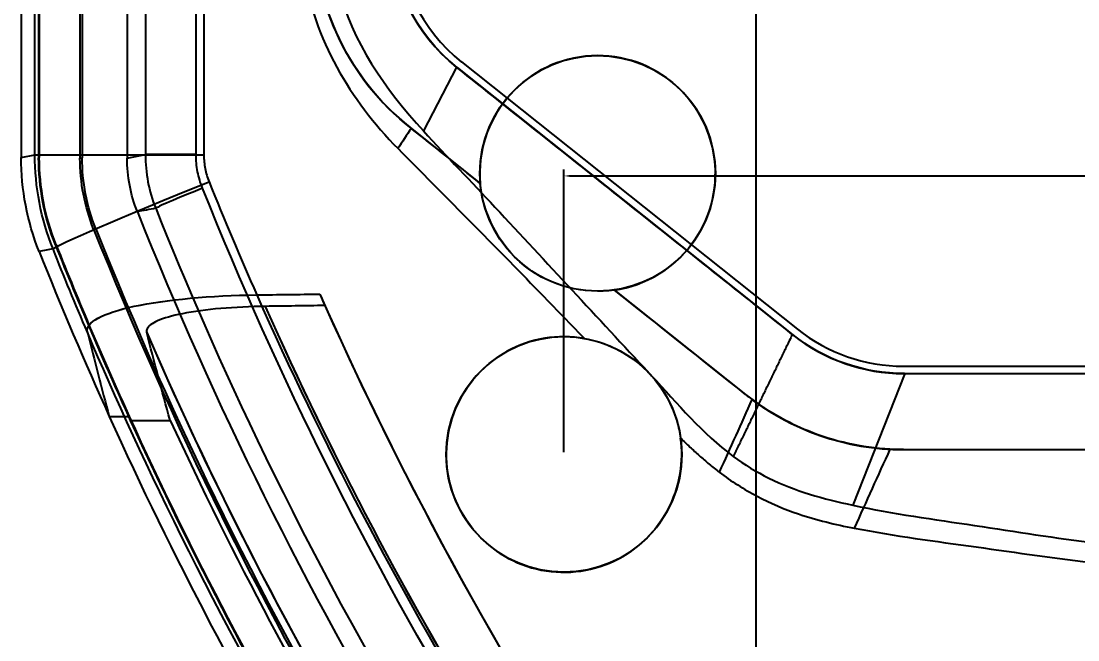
# Model space of a CAD drawing. Header units: inches. Extents: x -850 to 339, y -315 to 884.
# Drawn here: x -50.08 to -20.92, y 112.86 to 129.93 of the extents above; entities that cross this region are included whole.
import ezdxf
from ezdxf.lldxf.tags import DXFTag

# ---------------------------------------------------------------- set-up
doc = ezdxf.new("R2010")
doc.units = ezdxf.units.IN
doc.header["$MEASUREMENT"] = 0
doc.layers.add('SX$17', color=7, linetype='Continuous', true_color=0xffffff)
for name, color, linetype in [('VE001I431$0000000000011', 255, 'Continuous'), ('VE001I433$0000000000011', 255, 'Continuous'), ('VE001I434$0000000000011', 255, 'Continuous'), ('VE001I435$0000000000011', 255, 'Continuous'), ('VE001I436$0000000000011', 255, 'Continuous'), ('VE001I437$0000000000011', 255, 'Continuous'), ('VE001I438$0000000000011', 255, 'Continuous'), ('VE001I450$1000000100011', 255, 'Continuous'), ('VE001I451$1000000100011', 255, 'Continuous'), ('VE001I452$1000000100011', 255, 'Continuous'), ('VE001I453$1000000100011', 255, 'Continuous'), ('VE200I1$1011000101111', 255, 'Continuous'), ('VE200I10$0000000000011', 255, 'Continuous'), ('VE200I1019$0000000000011', 255, 'Continuous'), ('VE200I1020$0000000000011', 255, 'Continuous'), ('VE200I1021$0000000000011', 255, 'Continuous'), ('VE200I1022$0000000000011', 255, 'Continuous'), ('VE200I1037$0000000000011', 255, 'Continuous'), ('VE200I1038$1000000100011', 255, 'Continuous'), ('VE200I1039$0000000000011', 255, 'Continuous'), ('VE200I1040$0000000000011', 255, 'Continuous'), ('VE200I1041$0000000000011', 255, 'Continuous'), ('VE200I1043$0000000000011', 255, 'Continuous'), ('VE200I1044$0000000000011', 255, 'Continuous'), ('VE200I1045$0000000000011', 255, 'Continuous'), ('VE200I1046$0000000000011', 255, 'Continuous'), ('VE200I1054$0000000000011', 255, 'Continuous'), ('VE200I1056$0000000000011', 255, 'Continuous'), ('VE200I1057$0000000000011', 255, 'Continuous'), ('VE200I1075$0000000000111', 255, 'Continuous'), ('VE200I1077$0000000000011', 255, 'Continuous'), ('VE200I1078$0000000000111', 255, 'Continuous'), ('VE200I1079$0000000000111', 255, 'Continuous'), ('VE200I1080$0000000000011', 255, 'Continuous'), ('VE200I1081$0000000000011', 255, 'Continuous'), ('VE200I1082$0000000000011', 255, 'Continuous'), ('VE200I1083$0000000000011', 255, 'Continuous'), ('VE200I1096$1011000101111', 255, 'Continuous'), ('VE200I1098$1011000101111', 255, 'Continuous'), ('VE200I11$0000000000011', 255, 'Continuous'), ('VE200I1103$0000000000011', 255, 'Continuous'), ('VE200I1124$0000000000011', 255, 'Continuous'), ('VE200I1126$0001000000011', 255, 'Continuous'), ('VE200I1127$0011000001111', 255, 'Continuous'), ('VE200I1151$0000000000011', 255, 'Continuous'), ('VE200I1152$0000000000011', 255, 'Continuous'), ('VE200I1153$0000000000011', 255, 'Continuous'), ('VE200I1154$0000000000111', 255, 'Continuous'), ('VE200I1158$0000000000111', 255, 'Continuous'), ('VE200I1159$0000000000011', 255, 'Continuous'), ('VE200I13$1011000101111', 255, 'Continuous'), ('VE200I1322$0000000000011', 255, 'Continuous'), ('VE200I1330$1011000101111', 255, 'Continuous'), ('VE200I1331$0000000000011', 255, 'Continuous'), ('VE200I1332$0011000001111', 255, 'Continuous'), ('VE200I1333$0000000000011', 255, 'Continuous'), ('VE200I1334$0000000000011', 255, 'Continuous'), ('VE200I1337$0000000000011', 255, 'Continuous'), ('VE200I1338$0000000000011', 255, 'Continuous'), ('VE200I1340$0000000000011', 255, 'Continuous'), ('VE200I1341$0000000000011', 255, 'Continuous'), ('VE200I1343$0000000000011', 255, 'Continuous'), ('VE200I14$1011000101111', 255, 'Continuous'), ('VE200I15$1011000101111', 255, 'Continuous'), ('VE200I25$0011000001111', 255, 'Continuous'), ('VE200I26$0011000001111', 255, 'Continuous'), ('VE200I35$0000000000011', 255, 'Continuous'), ('VE200I36$0000000000011', 255, 'Continuous'), ('VE200I458$0000000000011', 255, 'Continuous'), ('VE200I459$0000000000011', 255, 'Continuous'), ('VE200I460$0000000000011', 255, 'Continuous'), ('VE200I469$0000000000011', 255, 'Continuous'), ('VE200I470$0000000000011', 255, 'Continuous'), ('VE200I471$0000000000011', 255, 'Continuous'), ('VE200I472$0000000000011', 255, 'Continuous'), ('VE200I473$0000000000011', 255, 'Continuous'), ('VE200I474$0000000000011', 255, 'Continuous'), ('VE200I49$1011000101111', 255, 'Continuous'), ('VE200I50$1001000100011', 255, 'Continuous'), ('VE200I51$0000000000011', 255, 'Continuous'), ('VE200I510$0000000000011', 255, 'Continuous'), ('VE200I52$0000000000011', 255, 'Continuous'), ('VE200I53$0000000000011', 255, 'Continuous'), ('VE200I544$0000000000011', 255, 'Continuous'), ('VE200I57$0000000000011', 255, 'Continuous'), ('VE200I58$0000000000011', 255, 'Continuous'), ('VE200I586$0000000000011', 255, 'Continuous'), ('VE200I6$0000000000011', 255, 'Continuous'), ('VE200I603$1001000100011', 255, 'Continuous'), ('VE200I604$1011000101111', 255, 'Continuous'), ('VE200I605$1011000101111', 255, 'Continuous'), ('VE200I606$1011000101111', 255, 'Continuous'), ('VE200I607$1010000101111', 255, 'Continuous'), ('VE200I62$1001010100011', 255, 'Continuous'), ('VE200I631$1011000101111', 255, 'Continuous'), ('VE200I635$0000000000011', 255, 'Continuous'), ('VE200I636$0000000000011', 255, 'Continuous'), ('VE200I637$1011000101111', 255, 'Continuous'), ('VE200I638$1011000101111', 255, 'Continuous'), ('VE200I639$1011000101111', 255, 'Continuous'), ('VE200I645$1001000100011', 255, 'Continuous'), ('VE200I648$0011000001111', 255, 'Continuous'), ('VE200I649$0011000001111', 255, 'Continuous'), ('VE200I693$0011000001111', 255, 'Continuous'), ('VE200I697$0000000000011', 255, 'Continuous'), ('VE200I698$0000000000011', 255, 'Continuous'), ('VE200I7$0000000000011', 255, 'Continuous'), ('VE200I704$0011000001111', 255, 'Continuous'), ('VE200I708$0000000000011', 255, 'Continuous'), ('VE200I709$0000000000011', 255, 'Continuous'), ('VE200I784$0000000000011', 255, 'Continuous'), ('VE200I785$0000000000011', 255, 'Continuous'), ('VE200I786$0000000000011', 255, 'Continuous'), ('VE200I811$0000000000011', 255, 'Continuous'), ('VE200I869$0011000001111', 255, 'Continuous'), ('VE200I870$0011000001111', 255, 'Continuous'), ('VE200I872$0000000000011', 255, 'Continuous'), ('VE200I874$0001000000011', 255, 'Continuous'), ('VE200I875$0011000001111', 255, 'Continuous'), ('VE200I921$0000000000011', 255, 'Continuous'), ('VE200I922$0000000000011', 255, 'Continuous'), ('VE200I923$0000000000011', 255, 'Continuous'), ('VE200I924$0000000000011', 255, 'Continuous'), ('VE200I925$0000000000011', 255, 'Continuous'), ('VE200I936$1001000100011', 255, 'Continuous'), ('VE200I937$1011000101111', 255, 'Continuous'), ('VE200I938$1001000100011', 255, 'Continuous'), ('VE200I939$1011000101111', 255, 'Continuous'), ('VE200I970$1000001110011', 255, 'Continuous'), ('VE200I971$1001001110011', 255, 'Continuous'), ('VE200I972$1000000100011', 255, 'Continuous'), ('VE200I973$1000000110011', 255, 'Continuous'), ('VE200I974$1001001110011', 255, 'Continuous'), ('VE200I975$1001000110011', 255, 'Continuous'), ('VE200I976$1001000110011', 255, 'Continuous'), ('VE200I977$1001000110011', 255, 'Continuous'), ('VE200I978$1000000100011', 255, 'Continuous'), ('VE200I979$1000000110011', 255, 'Continuous'), ('VE200I980$1000000100011', 255, 'Continuous'), ('VE200I982$1001000110011', 255, 'Continuous')]:
    doc.layers.add(name, color=color, linetype=linetype)
tags = doc.linetypes.add('HIDDEN', pattern=[0.5, 0.25, -0.25]).pattern_tags.tags
tags[6:7] = [DXFTag(74, 4), DXFTag(75, 0), DXFTag(340, '0'), DXFTag(46, 0.0), DXFTag(50, 0.0), DXFTag(44, 0.0), DXFTag(45, 0.0)]
tags[4:5] = [DXFTag(74, 4), DXFTag(75, 0), DXFTag(340, '0'), DXFTag(46, 0.0), DXFTag(50, 0.0), DXFTag(44, 0.0), DXFTag(45, 0.0)]
doc.dimstyles.get("Standard").update_dxf_attribs({"dimtxt": 5, "dimasz": 0.18, "dimexe": 0.18, "dimexo": 0.0625, "dimgap": 0.09, "dimtad": 0, "dimtih": 1, "dimtoh": 1, "dimzin": 0, "dimdsep": 46, "dimtxsty": 'Standard', "dimcen": 0.09, "dimclrt": 3, "dimadec": 0, "dimazin": 0, "dimtfac": 1, "dimtofl": 0, "dimtmove": 0, "dimatfit": 3, "dimfxl": 0, "dimtolj": 1, "dimtzin": 0, "dimarcsym": 0})

# ---------------------------------------------------------------- blocks, each defined once
blk = doc.blocks.new('*D16')
at = {"color": 0, "lineweight": -2}
for p, q in [((-29.794, 107.707), (-29.794, 140.975)), ((29.794, 107.707), (29.794, 140.975)), ((-29.614, 140.795), (-10.09, 140.795)), ((29.614, 140.795), (10.09, 140.795))]:
    blk.add_line(p, q, dxfattribs=at)
at = {"color": 0}
for points in [[(-29.614, 140.825), (-29.614, 140.765), (-29.794, 140.795)], [(29.614, 140.825), (29.614, 140.765), (29.794, 140.795)]]:
    blk.add_solid(points, dxfattribs=at)
at = {"layer": 'Defpoints', "color": 0}
for p in [(29.794, 140.795), (-29.794, 107.644, 8.6), (29.794, 107.644, 8.6)]:
    blk.add_point(p, dxfattribs=at)
at = {"color": 3, "insert": (0, 140.795), "char_height": 5, "attachment_point": 5}
blk.add_mtext('\\A1;59.59', dxfattribs=at)
blk = doc.blocks.new('*D19')
at = {"color": 0, "lineweight": -2}
for p, q in [((-35.1, 118.039), (-35.1, 125.842)), ((35.1, 118.039), (35.1, 125.842)), ((-34.92, 125.662), (-9.257, 125.662)), ((34.92, 125.662), (9.257, 125.662))]:
    blk.add_line(p, q, dxfattribs=at)
at = {"color": 0}
for points in [[(-34.92, 125.692), (-34.92, 125.632), (-35.1, 125.662)], [(34.92, 125.692), (34.92, 125.632), (35.1, 125.662)]]:
    blk.add_solid(points, dxfattribs=at)
at = {"layer": 'Defpoints', "color": 0}
for p in [(35.1, 125.662), (-35.1, 117.977, 1.3), (35.1, 117.977, 1.3)]:
    blk.add_point(p, dxfattribs=at)
at = {"color": 3, "insert": (0, 125.662), "char_height": 5, "attachment_point": 5}
blk.add_mtext('\\A1;70.20', dxfattribs=at)

msp = doc.modelspace()

# ---------------------------------------------------------------- linework, layer by layer
at = {"layer": 'SX$17', "color": 9, "linetype": 'HIDDEN'}
for p, q in [((-30.922, 125.731, 2.7), (-30.922, 125.731, 11.1)), ((-31.85, 117.977, 1.3), (-31.85, 117.977, 14.941))]:
    msp.add_line(p, q, dxfattribs=at)
at = {"layer": 'VE001I431$0000000000011', "color": 21}
msp.add_arc((-35, 132.484, 13.1), 4.7, 180, 231.5, dxfattribs=at)
at = {"layer": 'VE001I433$0000000000011', "color": 21}
msp.add_line((-37.926, 128.806, 13.1), (-28.655, 121.432, 13.1), dxfattribs=at)
at = {"layer": 'VE001I434$0000000000011', "color": 21}
msp.add_line((-37.926, 128.806, 14.8), (-37.926, 128.806, 13.1), dxfattribs=at)
at = {"layer": 'VE001I435$0000000000011', "color": 21}
msp.add_arc((-25.729, 125.11, 13.1), 4.7, 231.5, 270, dxfattribs=at)
at = {"layer": 'VE001I436$0000000000011', "color": 21}
msp.add_line((-28.655, 121.432, 14.8), (-28.655, 121.432, 13.1), dxfattribs=at)
at = {"layer": 'VE001I437$0000000000011', "color": 21}
msp.add_line((-25.729, 120.41, 13.1), (25.729, 120.41, 13.1), dxfattribs=at)
at = {"layer": 'VE001I438$0000000000011', "color": 21}
msp.add_line((-25.729, 120.41, 14.8), (-25.729, 120.41, 13.1), dxfattribs=at)
at = {"layer": 'VE001I450$1000000100011', "color": 21}
msp.add_arc((-35, 132.484, 14.8), 4.7, 180, 231.5, dxfattribs=at)
at = {"layer": 'VE001I451$1000000100011', "color": 21}
msp.add_line((-37.926, 128.806, 14.8), (-28.655, 121.432, 14.8), dxfattribs=at)
at = {"layer": 'VE001I452$1000000100011', "color": 21}
msp.add_arc((-25.729, 125.11, 14.8), 4.7, 231.5, 270, dxfattribs=at)
at = {"layer": 'VE001I453$1000000100011', "color": 21}
msp.add_line((-25.729, 120.41, 14.8), (25.729, 120.41, 14.8), dxfattribs=at)
at = {"layer": 'VE200I1$1011000101111', "color": 30}
msp.add_open_spline([(-43.578, 122.379, 16.286), (-41.766, 118.284, 16.404), (-39.697, 114.32, 16.531), (-37.369, 110.487, 16.66)], degree=3, dxfattribs=at)
at = {"layer": 'VE200I10$0000000000011', "color": 30}
msp.add_line((-47.07, 118.918), (-45.97, 118.918), dxfattribs=at)
at = {"layer": 'VE200I1019$0000000000011', "color": 9}
msp.add_arc((-35, 132.484, 13.1), 4.9, 180, 231.5, dxfattribs=at)
at = {"layer": 'VE200I1020$0000000000011', "color": 9}
msp.add_line((-38.05, 128.65, 13.1), (-28.78, 121.275, 13.1), dxfattribs=at)
at = {"layer": 'VE200I1021$0000000000011', "color": 9}
msp.add_arc((-25.729, 125.11, 13.1), 4.9, 231.5, 270, dxfattribs=at)
at = {"layer": 'VE200I1022$0000000000011', "color": 9}
msp.add_line((-25.729, 120.21, 13.1), (25.729, 120.21, 13.1), dxfattribs=at)
at = {"layer": 'VE200I1037$0000000000011', "color": 9}
msp.add_line((-25.729, 120.21, 13.1), (-25.729, 120.21, 14.528), dxfattribs=at)
at = {"layer": 'VE200I1038$1000000100011', "color": 9}
msp.add_open_spline([(-25.7, 120.21, 14.528), (-22.711, 120.21, 14.538), (-19.722, 120.21, 14.539), (-16.734, 120.21, 14.542), (-13.945, 120.21, 14.544), (-11.156, 120.21, 14.546), (-8.367, 120.21, 14.547), (-5.578, 120.21, 14.548), (-2.789, 120.21, 14.549), (0, 120.21, 14.549)], degree=3, knots=[0, 0, 0, 0, 0.348878, 0.348878, 0.348878, 0.674439, 0.674439, 0.674439, 1, 1, 1, 1], dxfattribs=at)
at = {"layer": 'VE200I1039$0000000000011', "color": 9}
msp.add_line((-28.78, 121.275, 13.1), (-28.78, 121.275, 14.532), dxfattribs=at)
at = {"layer": 'VE200I1040$0000000000011', "color": 9}
msp.add_line((-38.05, 128.65, 13.1), (-38.05, 128.65, 14.493), dxfattribs=at)
at = {"layer": 'VE200I1041$0000000000011', "color": 9}
msp.add_open_spline([(-25.729, 118.11, 13.569), (-22.269, 118.11, 13.485), (-18.806, 118.11, 13.463), (-15.345, 118.11, 13.436), (-12.787, 118.11, 13.417), (-10.23, 118.11, 13.403), (-7.672, 118.11, 13.393), (-5.115, 118.11, 13.384), (-2.557, 118.11, 13.379), (0, 118.11, 13.379)], degree=3, knots=[0, 0, 0, 0, 0.40363, 0.40363, 0.40363, 0.701813, 0.701813, 0.701813, 1, 1, 1, 1], dxfattribs=at)
at = {"layer": 'VE200I1043$0000000000011', "color": 9}
msp.add_open_spline([(-26.104, 118.12, 13.571), (-26.433, 117.4, 14.093), (-26.761, 116.675, 14.62), (-27.089, 115.943, 15.152)], degree=3, dxfattribs=at)
at = {"layer": 'VE200I1044$0000000000011', "color": 9}
msp.add_open_spline([(-30.087, 119.632, 13.539), (-30.029, 119.586, 13.539), (-29.97, 119.54, 13.539), (-29.91, 119.496, 13.539)], degree=3, dxfattribs=at)
at = {"layer": 'VE200I1045$0000000000011', "color": 9}
msp.add_open_spline([(-29.911, 119.496, 13.539), (-30.21, 118.832, 14.019), (-30.511, 118.163, 14.503), (-30.816, 117.489, 14.991)], degree=3, dxfattribs=at)
at = {"layer": 'VE200I1046$0000000000011', "color": 9}
msp.add_open_spline([(-39.319, 126.975, 13.811), (-39.44, 126.789, 14.047), (-39.561, 126.603, 14.285), (-39.682, 126.415, 14.524)], degree=3, dxfattribs=at)
at = {"layer": 'VE200I1054$0000000000011', "color": 9}
msp.add_open_spline([(-39.358, 127.006, 13.813), (-40.842, 128.187, 13.904), (-41.799, 129.96, 13.908), (-41.971, 131.851, 13.917)], degree=3, dxfattribs=at)
at = {"layer": 'VE200I1056$0000000000011', "color": 9}
msp.add_arc((-35, 132.484, 11.1), 7, 180, 231.5, dxfattribs=at)
at = {"layer": 'VE200I1057$0000000000011', "color": 9}
msp.add_line((-39.358, 127.006, 11.1), (-39.358, 127.006, 13.813), dxfattribs=at)
at = {"layer": 'VE200I1075$0000000000111', "color": 9}
msp.add_line((-25.729, 118.11, 11.1), (25.729, 118.11, 11.1), dxfattribs=at)
at = {"layer": 'VE200I1077$0000000000011', "color": 9}
msp.add_open_spline([(-26.104, 118.12, 13.571), (-26.491, 118.141, 13.567), (-26.877, 118.194, 13.562), (-27.255, 118.279, 13.556), (-27.633, 118.363, 13.551), (-28.005, 118.479, 13.545), (-28.364, 118.625, 13.542), (-28.912, 118.848, 13.537), (-29.436, 119.143, 13.535), (-29.91, 119.496, 13.539)], degree=3, knots=[0, 0, 0, 0, 0.28303, 0.28303, 0.28303, 0.565884, 0.565884, 0.565884, 1, 1, 1, 1], dxfattribs=at)
at = {"layer": 'VE200I1078$0000000000111', "color": 9}
msp.add_arc((-25.729, 125.11, 11.1), 7, 231.5, 270, dxfattribs=at)
at = {"layer": 'VE200I1079$0000000000111', "color": 9}
msp.add_line((-25.729, 118.11, 11.1), (-25.729, 118.11, 13.569), dxfattribs=at)
at = {"layer": 'VE200I1080$0000000000011', "color": 9}
msp.add_open_spline([(-25.729, 118.11, 13.569), (-25.855, 118.11, 13.572), (-25.98, 118.114, 13.573), (-26.104, 118.12, 13.571)], degree=3, dxfattribs=at)
at = {"layer": 'VE200I1081$0000000000011', "color": 9}
msp.add_open_spline([(-37.41, 125.457, 13.733), (-38.046, 125.963, 13.756), (-38.682, 126.469, 13.778), (-39.318, 126.975, 13.811)], degree=3, dxfattribs=at)
at = {"layer": 'VE200I1082$0000000000011', "color": 9}
msp.add_open_spline([(-39.318, 126.975, 13.811), (-39.331, 126.985, 13.811), (-39.344, 126.996, 13.812), (-39.358, 127.006, 13.813)], degree=3, dxfattribs=at)
at = {"layer": 'VE200I1083$0000000000011', "color": 9}
msp.add_line((-39.358, 127.006, 11.1), (-37.41, 125.457, 11.1), dxfattribs=at)
at = {"layer": 'VE200I1096$1011000101111', "color": 9, "extrusion": (-0.371739, 0.928004, -0.024887)}
msp.add_arc((-5.3, 14.518, 132.751), 5, 2.0006, 86.4449, dxfattribs=at)
at = {"layer": 'VE200I1098$1011000101111', "color": 9, "extrusion": (0, 1, 0)}
msp.add_arc((44.706, 11.2, 126.241), 5, 2, 86.1576, dxfattribs=at)
at = {"layer": 'VE200I11$0000000000011', "color": 30}
msp.add_arc((51.985, 164.077), 107.863, 204.75111, 211.33366, dxfattribs=at)
at = {"layer": 'VE200I1103$0000000000011', "color": 9, "extrusion": (0.371832, -0.927961, 0.025068)}
msp.add_arc((4.865, 16.017, -132.701), 1.5, 93.5799, 177.9994, dxfattribs=at)
at = {"layer": 'VE200I1124$0000000000011', "color": 9, "extrusion": (0, 0, -1)}
msp.add_ellipse((-43.078, 126.17, 0.5), major_axis=(6.387, 1.226), ratio=0.999368, start_param=2.951988, end_param=3.331176, dxfattribs=at)
at = {"layer": 'VE200I1126$0001000000011', "color": 9}
msp.add_line((-49.6, 186.676), (-49.6, 126.165), dxfattribs=at)
at = {"layer": 'VE200I1127$0011000001111', "color": 9}
msp.add_line((-49.6, 126.165), (-49.582, 126.168, 0.5), dxfattribs=at)
at = {"layer": 'VE200I1151$0000000000011', "color": 9}
msp.add_line((-33.71, 122.514, 11.1), (-33.71, 122.514, 13.61), dxfattribs=at)
at = {"layer": 'VE200I1152$0000000000011', "color": 9}
msp.add_open_spline([(-33.71, 122.514, 13.61), (-34.523, 122.397, 14.081), (-35.454, 122.602, 14.47), (-36.917, 123.757, 14.596), (-37.344, 124.67, 14.259), (-37.41, 125.457, 13.733)], degree=3, knots=[0, 0, 0, 0, 0.5, 0.5, 1, 1, 1, 1], dxfattribs=at)
at = {"layer": 'VE200I1153$0000000000011', "color": 9}
msp.add_line((-37.41, 125.457, 13.734), (-37.41, 125.457, 11.1), dxfattribs=at)
at = {"layer": 'VE200I1154$0000000000111', "color": 9}
msp.add_circle((-34.172, 125.731, 2.7), 3.25, dxfattribs=at)
at = {"layer": 'VE200I1158$0000000000111', "color": 9}
msp.add_circle((-35.1, 117.977, 1.3), 3.25, dxfattribs=at)
at = {"layer": 'VE200I1159$0000000000011', "color": 9}
msp.add_open_spline([(-34.538, 121.178, 14.809), (-34.252, 121.128, 14.684), (-33.958, 121.035, 14.583), (-33.68, 120.9, 14.517), (-33.401, 120.765, 14.45), (-33.131, 120.582, 14.416), (-32.898, 120.367, 14.417), (-32.681, 120.167, 14.419), (-32.489, 119.934, 14.45), (-32.336, 119.687, 14.506), (-32.18, 119.434, 14.563), (-32.06, 119.161, 14.648), (-31.98, 118.887, 14.751), (-31.936, 118.735, 14.809), (-31.903, 118.581, 14.873), (-31.882, 118.428, 14.941)], degree=3, knots=[0, 0, 0, 0, 0.226017, 0.226017, 0.226017, 0.453321, 0.453321, 0.453321, 0.664254, 0.664254, 0.664254, 0.880493, 0.880493, 0.880493, 1, 1, 1, 1], dxfattribs=at)
at = {"layer": 'VE200I13$1011000101111', "color": 30}
msp.add_open_spline([(-41.372, 107.911, 11.843), (-44.583, 113.236, 11.672), (-46.738, 117.805, 11.539), (-48.253, 121.35, 11.445)], degree=3, dxfattribs=at)
at = {"layer": 'VE200I1322$0000000000011', "color": 9}
msp.add_arc((51.985, 164.077), 107.863, 204.75111, 211.33366, dxfattribs=at)
at = {"layer": 'VE200I1330$1011000101111', "color": 9, "extrusion": (0, -0.978148, 0.207912)}
msp.add_ellipse((51.985, 146.864, 131.48), major_axis=(0, -104.773, -492.917), ratio=0.205087, start_param=4.958382, end_param=4.981343, dxfattribs=at)
at = {"layer": 'VE200I1331$0000000000011', "color": 9}
msp.add_line((-47.649, 119.024, 0.5), (-47.099, 119.024, 0.5), dxfattribs=at)
at = {"layer": 'VE200I1332$0011000001111', "color": 9, "extrusion": (0, -0.978148, 0.207912)}
msp.add_ellipse((51.985, 146.949, 131.877), major_axis=(0, -104.259, -490.498), ratio=0.205087, start_param=4.983544, end_param=4.984602, dxfattribs=at)
at = {"layer": 'VE200I1333$0000000000011', "color": 9}
msp.add_line((-47.07, 118.918), (-45.97, 118.918), dxfattribs=at)
at = {"layer": 'VE200I1334$0000000000011', "color": 9, "extrusion": (0, 0.978148, -0.207912)}
msp.add_ellipse((51.985, 147.118, 132.672), major_axis=(0, -103.23, -485.66), ratio=0.205087, start_param=1.294101, end_param=1.318439, dxfattribs=at)
at = {"layer": 'VE200I1337$0000000000011', "color": 9, "extrusion": (0, -0.978148, 0.207912)}
msp.add_ellipse((51.985, 164.077, 212.461), major_axis=(0, 102.664, 482.997), ratio=0.207912, start_param=1.988795, end_param=1.992183, dxfattribs=at)
at = {"layer": 'VE200I1338$0000000000011', "color": 9}
msp.add_open_spline([(-41.699, 122.085, 14.902), (-39.35, 116.846, 15.049), (-36.582, 111.839, 15.209), (-33.394, 107.065, 15.368)], degree=3, dxfattribs=at)
at = {"layer": 'VE200I1340$0000000000011', "color": 9}
msp.add_open_spline([(-43.34, 122.063, 14.798), (-43.76, 122.057, 14.771), (-44.182, 122.037, 14.678), (-44.57, 122.004, 14.519), (-44.96, 121.97, 14.36), (-45.328, 121.921, 14.129), (-45.633, 121.86, 13.843), (-45.914, 121.804, 13.58), (-46.15, 121.737, 13.263), (-46.316, 121.663, 12.919), (-46.47, 121.596, 12.601), (-46.569, 121.522, 12.251), (-46.605, 121.447, 11.901), (-46.622, 121.412, 11.738), (-46.626, 121.377, 11.573), (-46.617, 121.342, 11.408)], degree=3, knots=[0, 0, 0, 0, 0.23934, 0.23934, 0.23934, 0.480027, 0.480027, 0.480027, 0.701279, 0.701279, 0.701279, 0.905705, 0.905705, 0.905705, 1, 1, 1, 1], dxfattribs=at)
at = {"layer": 'VE200I1341$0000000000011', "color": 9}
msp.add_open_spline([(-46.617, 121.342, 11.408), (-44.66, 116.836, 11.532), (-42.389, 112.453, 11.667), (-39.795, 108.201, 11.806)], degree=3, dxfattribs=at)
at = {"layer": 'VE200I1343$0000000000011', "color": 9}
msp.add_open_spline([(-37, 110.02, 15.179), (-39.394, 113.922, 15.046), (-41.504, 117.938, 14.917), (-43.34, 122.063, 14.798)], degree=3, dxfattribs=at)
at = {"layer": 'VE200I14$1011000101111', "color": 30, "extrusion": (0, -0.978148, 0.207912)}
msp.add_ellipse((51.985, 146.864, 131.48), major_axis=(0, -104.773, -492.917), ratio=0.205087, start_param=4.958382, end_param=4.981343, dxfattribs=at)
at = {"layer": 'VE200I15$1011000101111', "color": 30}
msp.add_arc((51.985, 164.077, 0.5), 109.347, 204.33213, 210.97741, dxfattribs=at)
at = {"layer": 'VE200I25$0011000001111', "color": 30, "extrusion": (0, -0.978148, 0.207912)}
msp.add_ellipse((51.985, 146.949, 131.877), major_axis=(0, -104.259, -490.498), ratio=0.205087, start_param=4.983544, end_param=4.984602, dxfattribs=at)
at = {"layer": 'VE200I26$0011000001111', "color": 30}
msp.add_arc((51.985, 164.077), 108.864, 204.50855, 210.97508, dxfattribs=at)
at = {"layer": 'VE200I35$0000000000011', "color": 30, "extrusion": (0, 0.978148, -0.207912)}
msp.add_ellipse((51.985, 147.118, 132.672), major_axis=(0, -103.23, -485.66), ratio=0.205087, start_param=1.294101, end_param=1.318439, dxfattribs=at)
at = {"layer": 'VE200I36$0000000000011', "color": 30}
msp.add_open_spline([(-46.617, 121.342, 11.408), (-45.14, 117.941, 11.502), (-43.009, 113.469, 11.634), (-39.795, 108.201, 11.806)], degree=3, dxfattribs=at)
at = {"layer": 'VE200I458$0000000000011', "color": 9}
msp.add_open_spline([(-37.552, 110.245, 14.647), (-40.47, 115.07, 14.483), (-42.977, 120.097, 14.324), (-45.077, 125.324, 14.182)], degree=3, dxfattribs=at)
at = {"layer": 'VE200I459$0000000000011', "color": 9}
msp.add_open_spline([(-45.077, 125.324, 14.182), (-45.106, 125.398, 14.18), (-45.158, 125.547, 14.177), (-45.215, 125.778, 14.173), (-45.248, 126.014, 14.171), (-45.256, 126.172, 14.17), (-45.256, 126.251, 14.17)], degree=3, dxfattribs=at)
at = {"layer": 'VE200I460$0000000000011', "color": 9}
msp.add_line((-45.256, 126.251, 14.17), (-45.256, 135.898, 14.17), dxfattribs=at)
at = {"layer": 'VE200I469$0000000000011', "color": 9}
msp.add_open_spline([(-42.281, 131.306, 14.365), (-41.996, 129.44, 14.383), (-41.003, 127.756, 14.446), (-39.681, 126.415, 14.524)], degree=3, dxfattribs=at)
at = {"layer": 'VE200I470$0000000000011', "color": 9}
msp.add_open_spline([(-39.681, 126.415, 14.524), (-38.423, 125.138, 14.599), (-37.152, 123.874, 14.671), (-35.904, 122.587, 14.737), (-35.448, 122.118, 14.762), (-34.993, 121.648, 14.786), (-34.538, 121.178, 14.809)], degree=3, knots=[0, 0, 0, 0, 0.732714, 0.732714, 0.732714, 1, 1, 1, 1], dxfattribs=at)
at = {"layer": 'VE200I471$0000000000011', "color": 9}
msp.add_open_spline([(-34.538, 121.178, 14.809), (-34.897, 121.241, 14.791), (-35.272, 121.242, 14.771), (-35.631, 121.183, 14.752), (-35.99, 121.123, 14.733), (-36.344, 121.001, 14.714), (-36.664, 120.826, 14.696), (-36.983, 120.65, 14.679), (-37.277, 120.417, 14.662), (-37.52, 120.146, 14.649), (-37.763, 119.875, 14.635), (-37.962, 119.558, 14.624), (-38.102, 119.222, 14.616), (-38.241, 118.886, 14.608), (-38.325, 118.521, 14.603), (-38.345, 118.158, 14.602), (-38.365, 117.796, 14.601), (-38.323, 117.424, 14.603), (-38.223, 117.075, 14.609), (-38.122, 116.726, 14.615), (-37.96, 116.39, 14.624), (-37.749, 116.094, 14.636), (-37.539, 115.798, 14.648), (-37.275, 115.534, 14.663), (-36.978, 115.324, 14.679), (-36.681, 115.114, 14.695), (-36.344, 114.952, 14.714), (-35.995, 114.852, 14.733), (-35.645, 114.752, 14.751), (-35.273, 114.711, 14.771), (-34.909, 114.732, 14.79), (-34.546, 114.754, 14.809), (-34.181, 114.838, 14.828), (-33.845, 114.979, 14.845), (-33.509, 115.12, 14.862), (-33.192, 115.32, 14.878), (-32.922, 115.565, 14.891), (-32.652, 115.808, 14.904), (-32.42, 116.103, 14.915), (-32.246, 116.422, 14.924), (-32.072, 116.742, 14.932), (-31.951, 117.096, 14.938), (-31.892, 117.455, 14.941), (-31.84, 117.775, 14.943), (-31.836, 118.107, 14.943), (-31.882, 118.428, 14.941)], degree=3, knots=[0, 0, 0, 0, 0.067273, 0.067273, 0.067273, 0.134546, 0.134546, 0.134546, 0.201809, 0.201809, 0.201809, 0.268998, 0.268998, 0.268998, 0.336083, 0.336083, 0.336083, 0.403085, 0.403085, 0.403085, 0.470071, 0.470071, 0.470071, 0.537114, 0.537114, 0.537114, 0.60426, 0.60426, 0.60426, 0.671498, 0.671498, 0.671498, 0.738775, 0.738775, 0.738775, 0.806028, 0.806028, 0.806028, 0.873212, 0.873212, 0.873212, 0.940315, 0.940315, 0.940315, 1, 1, 1, 1], dxfattribs=at)
at = {"layer": 'VE200I472$0000000000011', "color": 9}
msp.add_open_spline([(-31.881, 118.428, 14.941), (-31.797, 118.345, 14.945), (-31.626, 118.181, 14.953), (-31.364, 117.941, 14.966), (-31.095, 117.709, 14.978), (-30.91, 117.561, 14.987), (-30.815, 117.489, 14.991)], degree=3, dxfattribs=at)
at = {"layer": 'VE200I473$0000000000011', "color": 9}
msp.add_open_spline([(-30.815, 117.489, 14.991), (-30.487, 117.238, 15.006), (-30.134, 117.017, 15.022), (-29.768, 116.825, 15.039), (-29.402, 116.633, 15.055), (-29.02, 116.47, 15.071), (-28.629, 116.337, 15.088), (-28.127, 116.166, 15.11), (-27.609, 116.044, 15.131), (-27.089, 115.943, 15.152)], degree=3, knots=[0, 0, 0, 0, 0.304819, 0.304819, 0.304819, 0.609346, 0.609346, 0.609346, 1, 1, 1, 1], dxfattribs=at)
at = {"layer": 'VE200I474$0000000000011', "color": 9}
msp.add_open_spline([(-27.089, 115.943, 15.152), (-25.974, 115.726, 15.197), (-24.85, 115.583, 15.24), (-22.605, 115.268, 15.32), (-21.483, 115.108, 15.357), (-18.108, 114.679, 15.459), (-15.852, 114.438, 15.516), (-9.074, 113.827, 15.654), (-4.539, 113.595, 15.7), (0, 113.591, 15.7)], degree=3, knots=[0, 0, 0, 0, 0.125, 0.125, 0.25, 0.25, 0.5, 0.5, 1, 1, 1, 1], dxfattribs=at)
at = {"layer": 'VE200I49$1011000101111', "color": 30}
msp.add_open_spline([(-48.253, 121.35, 11.445), (-48.318, 121.614, 12.688), (-47.837, 121.879, 13.931), (-46.084, 122.253, 15.691), (-44.846, 122.362, 16.203), (-43.578, 122.379, 16.286)], degree=3, knots=[0, 0, 0, 0, 0.5, 0.5, 1, 1, 1, 1], dxfattribs=at)
at = {"layer": 'VE200I50$1001000100011', "color": 30, "extrusion": (0, 0.978148, -0.207912)}
msp.add_ellipse((0, -20.186, -654.429), major_axis=(0, -142.865, -672.129), ratio=0.978148, start_param=3.076712, end_param=3.079302, dxfattribs=at)
at = {"layer": 'VE200I51$0000000000011', "color": 30, "extrusion": (0, -0.978148, 0.207912)}
msp.add_ellipse((51.985, 164.077, 212.461), major_axis=(0, 102.664, 482.997), ratio=0.207912, start_param=1.988795, end_param=1.992183, dxfattribs=at)
at = {"layer": 'VE200I510$0000000000011', "color": 9, "extrusion": (0, -0.978148, 0.207912)}
msp.add_ellipse((0, -20.186, -654.429), major_axis=(0, -142.547, -670.629), ratio=0.978148, start_param=3.203811, end_param=3.206264, dxfattribs=at)
at = {"layer": 'VE200I52$0000000000011', "color": 30, "extrusion": (0, -0.978148, 0.207912)}
msp.add_ellipse((0, -20.186, -654.429), major_axis=(0, -142.547, -670.629), ratio=0.978148, start_param=3.203811, end_param=3.206264, dxfattribs=at)
at = {"layer": 'VE200I53$0000000000011', "color": 30}
msp.add_open_spline([(-43.34, 122.063, 14.798), (-43.76, 122.057, 14.771), (-44.182, 122.037, 14.678), (-44.57, 122.004, 14.519), (-44.96, 121.97, 14.36), (-45.328, 121.921, 14.129), (-45.633, 121.86, 13.843), (-45.914, 121.804, 13.58), (-46.15, 121.737, 13.263), (-46.316, 121.663, 12.919), (-46.47, 121.596, 12.601), (-46.569, 121.522, 12.251), (-46.605, 121.447, 11.901), (-46.622, 121.412, 11.738), (-46.626, 121.377, 11.573), (-46.617, 121.342, 11.408)], degree=3, knots=[0, 0, 0, 0, 0.23934, 0.23934, 0.23934, 0.480027, 0.480027, 0.480027, 0.701279, 0.701279, 0.701279, 0.905705, 0.905705, 0.905705, 1, 1, 1, 1], dxfattribs=at)
at = {"layer": 'VE200I544$0000000000011', "color": 9}
msp.add_line((-46.654, 135.923, 12.726), (-46.654, 126.251, 12.726), dxfattribs=at)
at = {"layer": 'VE200I57$0000000000011', "color": 30}
msp.add_open_spline([(-37, 110.02, 15.179), (-39.379, 113.897, 15.047), (-41.492, 117.912, 14.918), (-43.34, 122.063, 14.798)], degree=3, dxfattribs=at)
at = {"layer": 'VE200I58$0000000000011', "color": 30}
msp.add_open_spline([(-41.699, 122.085, 14.902), (-39.35, 116.846, 15.049), (-36.582, 111.839, 15.209), (-33.394, 107.065, 15.368)], degree=3, dxfattribs=at)
at = {"layer": 'VE200I586$0000000000011', "color": 9, "extrusion": (0, -1, 0)}
msp.add_arc((-45.155, 12.674, -126.251), 1.5, 93.8723, 178, dxfattribs=at)
at = {"layer": 'VE200I6$0000000000011', "color": 30}
msp.add_line((-47.649, 119.024, 0.5), (-47.099, 119.024, 0.5), dxfattribs=at)
at = {"layer": 'VE200I603$1001000100011', "color": 9}
msp.add_line((-45.041, 186.329, 16.189), (-45.041, 126.241, 16.189), dxfattribs=at)
at = {"layer": 'VE200I604$1011000101111', "color": 9}
msp.add_open_spline([(-45.041, 126.241, 16.189), (-45.041, 126.178, 16.189), (-45.034, 126.051, 16.19), (-45.007, 125.863, 16.191), (-44.962, 125.678, 16.194), (-44.92, 125.559, 16.197), (-44.897, 125.5, 16.199)], degree=3, dxfattribs=at)
at = {"layer": 'VE200I605$1011000101111', "color": 9}
msp.add_open_spline([(-44.897, 125.5, 16.199), (-44.474, 124.453, 16.227), (-44.034, 123.412, 16.256), (-43.578, 122.379, 16.286)], degree=3, dxfattribs=at)
at = {"layer": 'VE200I606$1011000101111', "color": 9, "extrusion": (0, 0.978148, -0.207912)}
msp.add_ellipse((0, -20.186, -654.429), major_axis=(0, -142.865, -672.129), ratio=0.978148, start_param=3.076712, end_param=3.079302, dxfattribs=at)
at = {"layer": 'VE200I607$1010000101111', "color": 9}
msp.add_open_spline([(-41.84, 122.403, 16.396), (-39.462, 117.049, 16.545), (-36.647, 111.936, 16.708), (-33.394, 107.065, 16.87)], degree=3, dxfattribs=at)
at = {"layer": 'VE200I62$1001010100011', "color": 30}
msp.add_open_spline([(-41.84, 122.403, 16.396), (-39.462, 117.049, 16.545), (-36.647, 111.936, 16.708), (-33.394, 107.065, 16.87)], degree=3, dxfattribs=at)
at = {"layer": 'VE200I631$1011000101111', "color": 9, "extrusion": (0, 0, -1)}
msp.add_ellipse((-43.078, 126.17, 0.5), major_axis=(6.879, 1.322), ratio=0.999368, start_param=2.95212, end_param=3.331301, dxfattribs=at)
at = {"layer": 'VE200I635$0000000000011', "color": 9}
msp.add_line((-49.582, 186.66, 0.5), (-49.582, 126.168, 0.5), dxfattribs=at)
at = {"layer": 'VE200I636$0000000000011', "color": 9}
msp.add_arc((51.985, 164.077, 0.5), 108.846, 201.73928, 204.45127, dxfattribs=at)
at = {"layer": 'VE200I637$1011000101111', "color": 9}
msp.add_open_spline([(-48.253, 121.35, 11.445), (-48.585, 122.126, 11.424), (-48.901, 122.892, 11.404), (-49.203, 123.646, 11.384)], degree=3, dxfattribs=at)
at = {"layer": 'VE200I638$1011000101111', "color": 9}
msp.add_open_spline([(-49.203, 123.646, 11.384), (-49.33, 123.623, 7.756), (-49.458, 123.6, 4.128), (-49.585, 123.577, 0.5)], degree=3, dxfattribs=at)
at = {"layer": 'VE200I639$1011000101111', "color": 9}
msp.add_arc((51.985, 164.077, 0.5), 109.347, 201.73922, 204.33213, dxfattribs=at)
at = {"layer": 'VE200I645$1001000100011', "color": 9}
msp.add_open_spline([(-48.253, 121.35, 11.445), (-48.319, 121.615, 12.689), (-47.842, 121.877, 13.924), (-46.084, 122.253, 15.693), (-44.847, 122.362, 16.203), (-43.578, 122.379, 16.286)], degree=3, knots=[0, 0, 0, 0, 0.5, 0.5, 1, 1, 1, 1], dxfattribs=at)
at = {"layer": 'VE200I648$0011000001111', "color": 9}
msp.add_open_spline([(-49.12, 123.762, 0.5), (-49.126, 123.761, 0.333), (-49.132, 123.76, 0.167), (-49.138, 123.759)], degree=3, dxfattribs=at)
at = {"layer": 'VE200I649$0011000001111', "color": 9}
msp.add_arc((51.985, 164.077), 108.864, 201.73741, 204.50855, dxfattribs=at)
at = {"layer": 'VE200I693$0011000001111', "color": 9, "extrusion": (0, 0, -1)}
msp.add_ellipse((-43.155, 126.155, -1.7), major_axis=(5.208, 1), ratio=0.999368, start_param=2.952087, end_param=3.331134, dxfattribs=at)
at = {"layer": 'VE200I697$0000000000011', "color": 9}
msp.add_line((-47.158, 186.725, -1.7), (-47.158, 126.154, -1.7), dxfattribs=at)
at = {"layer": 'VE200I698$0000000000011', "color": 9}
msp.add_arc((51.985, 164.077, -1.7), 106.422, 201.73136, 210.9673, dxfattribs=at)
at = {"layer": 'VE200I7$0000000000011', "color": 30}
msp.add_arc((51.985, 164.077, 0.5), 108.846, 204.45127, 210.9775, dxfattribs=at)
at = {"layer": 'VE200I704$0011000001111', "color": 9, "extrusion": (0, 0, -1)}
msp.add_ellipse((-43.096, 126.167), major_axis=(6.387, 1.226), ratio=0.999368, start_param=2.95202, end_param=3.331176, dxfattribs=at)
at = {"layer": 'VE200I708$0000000000011', "color": 9}
msp.add_line((-48.399, 186.674), (-48.399, 126.165), dxfattribs=at)
at = {"layer": 'VE200I709$0000000000011', "color": 9}
msp.add_arc((51.985, 164.077), 107.663, 201.73756, 210.97529, dxfattribs=at)
at = {"layer": 'VE200I784$0000000000011', "color": 9}
msp.add_line((-33.71, 122.514, 11.1), (-30.087, 119.632, 11.1), dxfattribs=at)
at = {"layer": 'VE200I785$0000000000011', "color": 9}
msp.add_line((-30.087, 119.632, 11.1), (-30.087, 119.632, 13.539), dxfattribs=at)
at = {"layer": 'VE200I786$0000000000011', "color": 9}
msp.add_open_spline([(-30.087, 119.632, 13.539), (-31.295, 120.593, 13.525), (-32.502, 121.553, 13.576), (-33.71, 122.514, 13.61)], degree=3, dxfattribs=at)
at = {"layer": 'VE200I811$0000000000011', "color": 9}
msp.add_arc((-34.172, 125.731, 11.1), 3.25, 278.1731, 544.8269, dxfattribs=at)
at = {"layer": 'VE200I869$0011000001111', "color": 9}
msp.add_open_spline([(-48.022, 124.204), (-48.042, 124.2, -0.567), (-48.062, 124.196, -1.133), (-48.082, 124.193, -1.7)], degree=3, dxfattribs=at)
at = {"layer": 'VE200I870$0011000001111', "color": 9}
msp.add_arc((51.985, 164.077, -1.7), 107.722, 201.73119, 210.96708, dxfattribs=at)
at = {"layer": 'VE200I872$0000000000011', "color": 9, "extrusion": (0, 0, -1)}
msp.add_ellipse((-43.096, 126.167), major_axis=(5.208, 1), ratio=0.999368, start_param=2.951976, end_param=3.331134, dxfattribs=at)
at = {"layer": 'VE200I874$0001000000011', "color": 9}
msp.add_line((-48.458, 186.726, -1.7), (-48.458, 126.154, -1.7), dxfattribs=at)
at = {"layer": 'VE200I875$0011000001111', "color": 9}
msp.add_line((-48.458, 126.154, -1.7), (-48.399, 126.165, 0), dxfattribs=at)
at = {"layer": 'VE200I921$0000000000011', "color": 9}
msp.add_open_spline([(-46.368, 124.768, 12.738), (-44.755, 120.742, 12.845), (-42.403, 115.523, 13), (-38.753, 109.472, 13.202)], degree=3, dxfattribs=at)
at = {"layer": 'VE200I922$0000000000011', "color": 9}
msp.add_open_spline([(-46.368, 124.768, 12.738), (-46.536, 124.736, 7.925), (-46.705, 124.705, 3.113), (-46.873, 124.674, -1.7)], degree=3, dxfattribs=at)
at = {"layer": 'VE200I923$0000000000011', "color": 9, "extrusion": (0, 0, -1)}
msp.add_ellipse((-43.155, 126.155, -1.7), major_axis=(3.931, 0.756), ratio=0.999368, start_param=2.952408, end_param=3.331438, dxfattribs=at)
at = {"layer": 'VE200I924$0000000000011', "color": 9}
msp.add_line((-47.158, 126.154, -1.7), (-46.654, 126.251, 12.726), dxfattribs=at)
at = {"layer": 'VE200I925$0000000000011', "color": 9}
msp.add_open_spline([(-46.654, 126.251, 12.726), (-46.654, 125.749, 12.727), (-46.558, 125.242, 12.731), (-46.368, 124.768, 12.738)], degree=3, dxfattribs=at)
at = {"layer": 'VE200I936$1001000100011', "color": 9}
msp.add_line((-50.083, 186.661, 0.5), (-50.083, 126.168, 0.5), dxfattribs=at)
at = {"layer": 'VE200I937$1011000101111', "color": 9}
msp.add_line((-50.083, 126.168, 0.5), (-49.703, 126.241, 11.375), dxfattribs=at)
at = {"layer": 'VE200I938$1001000100011', "color": 9}
msp.add_line((-49.703, 126.241, 11.375), (-49.703, 186.329, 11.375), dxfattribs=at)
at = {"layer": 'VE200I939$1011000101111', "color": 9}
msp.add_open_spline([(-49.203, 123.646, 11.384), (-49.535, 124.476, 11.382), (-49.703, 125.363, 11.379), (-49.703, 126.241, 11.375)], degree=3, dxfattribs=at)
at = {"layer": 'VE200I970$1000001110011', "color": 9}
msp.add_line((-25.691, 120.208, 14.529), (-27.13, 116.579, 17.152), dxfattribs=at)
at = {"layer": 'VE200I971$1001001110011', "color": 9}
msp.add_open_spline([(-27.13, 116.579, 17.152), (-26.018, 116.339, 17.197), (-24.892, 116.188, 17.24), (-22.645, 115.846, 17.319), (-21.522, 115.676, 17.356), (-18.144, 115.219, 17.459), (-15.884, 114.964, 17.516), (-9.094, 114.321, 17.654), (-4.55, 114.076, 17.7), (0, 114.074, 17.7)], degree=3, knots=[0, 0, 0, 0, 0.125, 0.125, 0.25, 0.25, 0.5, 0.5, 1, 1, 1, 1], dxfattribs=at)
at = {"layer": 'VE200I972$1000000100011', "color": 9}
msp.add_open_spline([(-25.7, 120.21, 14.528), (-26.818, 120.204, 14.53), (-27.915, 120.584, 14.533), (-28.789, 121.283, 14.532)], degree=3, dxfattribs=at)
at = {"layer": 'VE200I973$1000000110011', "color": 9}
msp.add_rational_spline([(-28.798, 121.288, 14.533), (-28.801, 121.283, 14.537), (-28.815, 121.253, 14.559), (-29.353, 120.14, 15.378), (-29.893, 119.024, 16.201), (-30.426, 117.924, 17.011)], [1.01263247906, 1.01261301698, 1.01249820744, 1.00828732279, 1.00409593093, 1.00000000624], degree=3, knots=[0, 0, 0, 0, 0.004629, 0.027301, 1, 1, 1, 1], dxfattribs=at)
at = {"layer": 'VE200I974$1001001110011', "color": 9}
msp.add_open_spline([(-30.426, 117.924, 17.011), (-30.118, 117.695, 17.025), (-29.787, 117.496, 17.04), (-29.444, 117.325, 17.055), (-29.084, 117.146, 17.071), (-28.707, 116.997, 17.087), (-28.323, 116.88, 17.103), (-27.931, 116.76, 17.12), (-27.531, 116.666, 17.136), (-27.13, 116.579, 17.152)], degree=3, knots=[0, 0, 0, 0, 0.320979, 0.320979, 0.320979, 0.657505, 0.657505, 0.657505, 1, 1, 1, 1], dxfattribs=at)
at = {"layer": 'VE200I975$1001000110011', "color": 9}
msp.add_open_spline([(-38.977, 126.902, 16.569), (-38.331, 126.193, 16.606), (-37.661, 125.507, 16.644), (-37.007, 124.804, 16.68), (-35.59, 123.28, 16.759), (-34.175, 121.754, 16.832), (-32.758, 120.23, 16.901)], degree=3, knots=[0, 0, 0, 0, 0.315478, 0.315478, 0.315478, 1, 1, 1, 1], dxfattribs=at)
at = {"layer": 'VE200I976$1001000110011', "color": 9}
msp.add_open_spline([(-32.758, 120.23, 16.901), (-32.733, 120.203, 16.902), (-32.708, 120.176, 16.904), (-32.683, 120.15, 16.905)], degree=3, dxfattribs=at)
at = {"layer": 'VE200I977$1001000110011', "color": 9}
msp.add_open_spline([(-32.683, 120.15, 16.905), (-31.963, 119.375, 16.94), (-31.283, 118.559, 16.972), (-30.426, 117.924, 17.011)], degree=3, dxfattribs=at)
at = {"layer": 'VE200I978$1000000100011', "color": 9}
msp.add_open_spline([(-28.789, 121.282, 14.532), (-30.333, 122.511, 14.536), (-31.878, 123.74, 14.527), (-33.423, 124.969, 14.52), (-34.968, 126.198, 14.514), (-36.513, 127.427, 14.508), (-38.058, 128.656, 14.493)], degree=3, knots=[0, 0, 0, 0, 0.499997, 0.499997, 0.499997, 1, 1, 1, 1], dxfattribs=at)
at = {"layer": 'VE200I979$1000000110011', "color": 9}
msp.add_line((-38.066, 128.661, 14.494), (-38.977, 126.902, 16.569), dxfattribs=at)
at = {"layer": 'VE200I980$1000000100011', "color": 9}
msp.add_open_spline([(-38.058, 128.656, 14.493), (-39.213, 129.578, 14.476), (-39.9, 131.006, 14.471), (-39.9, 132.484, 14.462)], degree=3, dxfattribs=at)
at = {"layer": 'VE200I982$1001000110011', "color": 9}
msp.add_open_spline([(-41.34, 130.886, 16.427), (-40.95, 129.363, 16.451), (-40.033, 128.06, 16.508), (-38.977, 126.902, 16.569)], degree=3, dxfattribs=at)

# ---------------------------------------------------------------- dimensions: what is measured, and where the dimension line sits
for base, p1, p2, picture, middle in [((29.794, 140.795), (-29.794, 107.644, 8.6), (29.794, 107.644, 8.6), '*D16', (0, 140.795)), ((35.1, 125.662), (-35.1, 117.977, 1.3), (35.1, 117.977, 1.3), '*D19', (0, 125.662))]:
    dim = msp.add_linear_dim(base=base, p1=p1, p2=p2, dimstyle='Standard')
    dim.commit()
    dim.dimension.update_dxf_attribs({"geometry": picture, "text_midpoint": middle})

doc.saveas('drawing.dxf')
